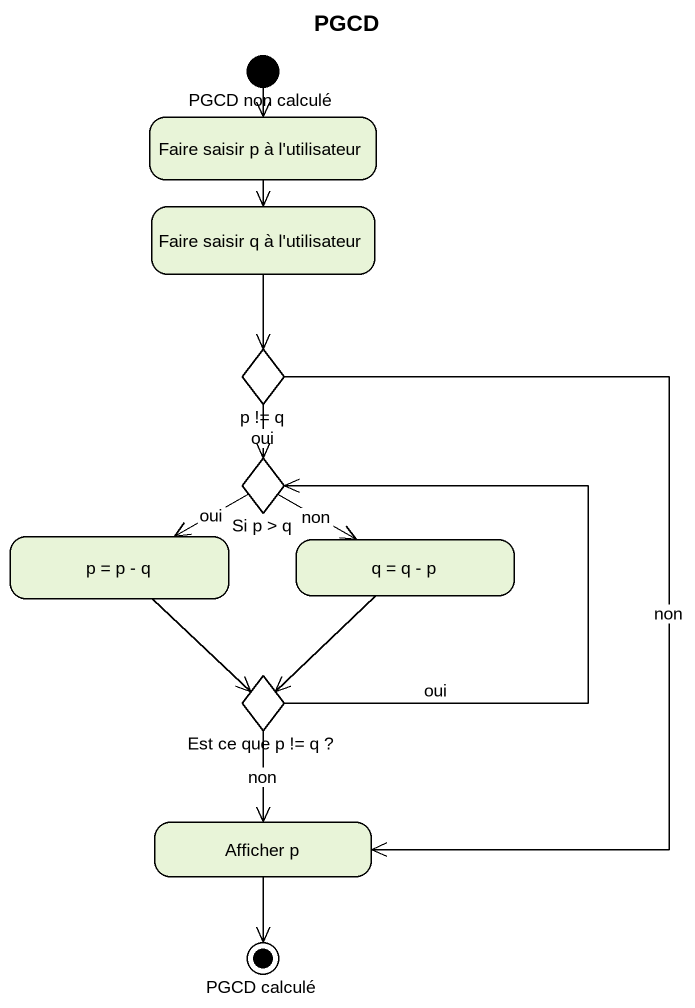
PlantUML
@startuml
title PGCD
hide empty description
state "Faire saisir p à l'utilisateur" as Faire_saisir_p_à_l
state "PGCD non calculé" as PGCD_non_calculé <<start>>
state "Faire saisir q à l'utilisateur" as Faire_saisir_q_à_l
state "p != q" as p_q <<choice>>
state "Si p > q" as Si_p_q <<choice>>
state "p = p - q" as p_p_q
state "q = q - p" as q_q_p
state "Est ce que p != q ?" as Est_ce_que_p_q <<choice>>
state "Afficher p" as Afficher_p
state "PGCD calculé" as PGCD_calculé <<end>>
Faire_saisir_p_à_l --> Faire_saisir_q_à_l
PGCD_non_calculé --> Faire_saisir_p_à_l
Faire_saisir_q_à_l --> p_q
p_q --> Si_p_q : oui
p_q --> Afficher_p : non
Si_p_q -left-> p_p_q : oui
Si_p_q -right-> q_q_p : non
p_p_q --> Est_ce_que_p_q
q_q_p --> Est_ce_que_p_q
Est_ce_que_p_q -up-> Si_p_q : oui
Est_ce_que_p_q --> Afficher_p : non
Afficher_p --> PGCD_calculé
@enduml
